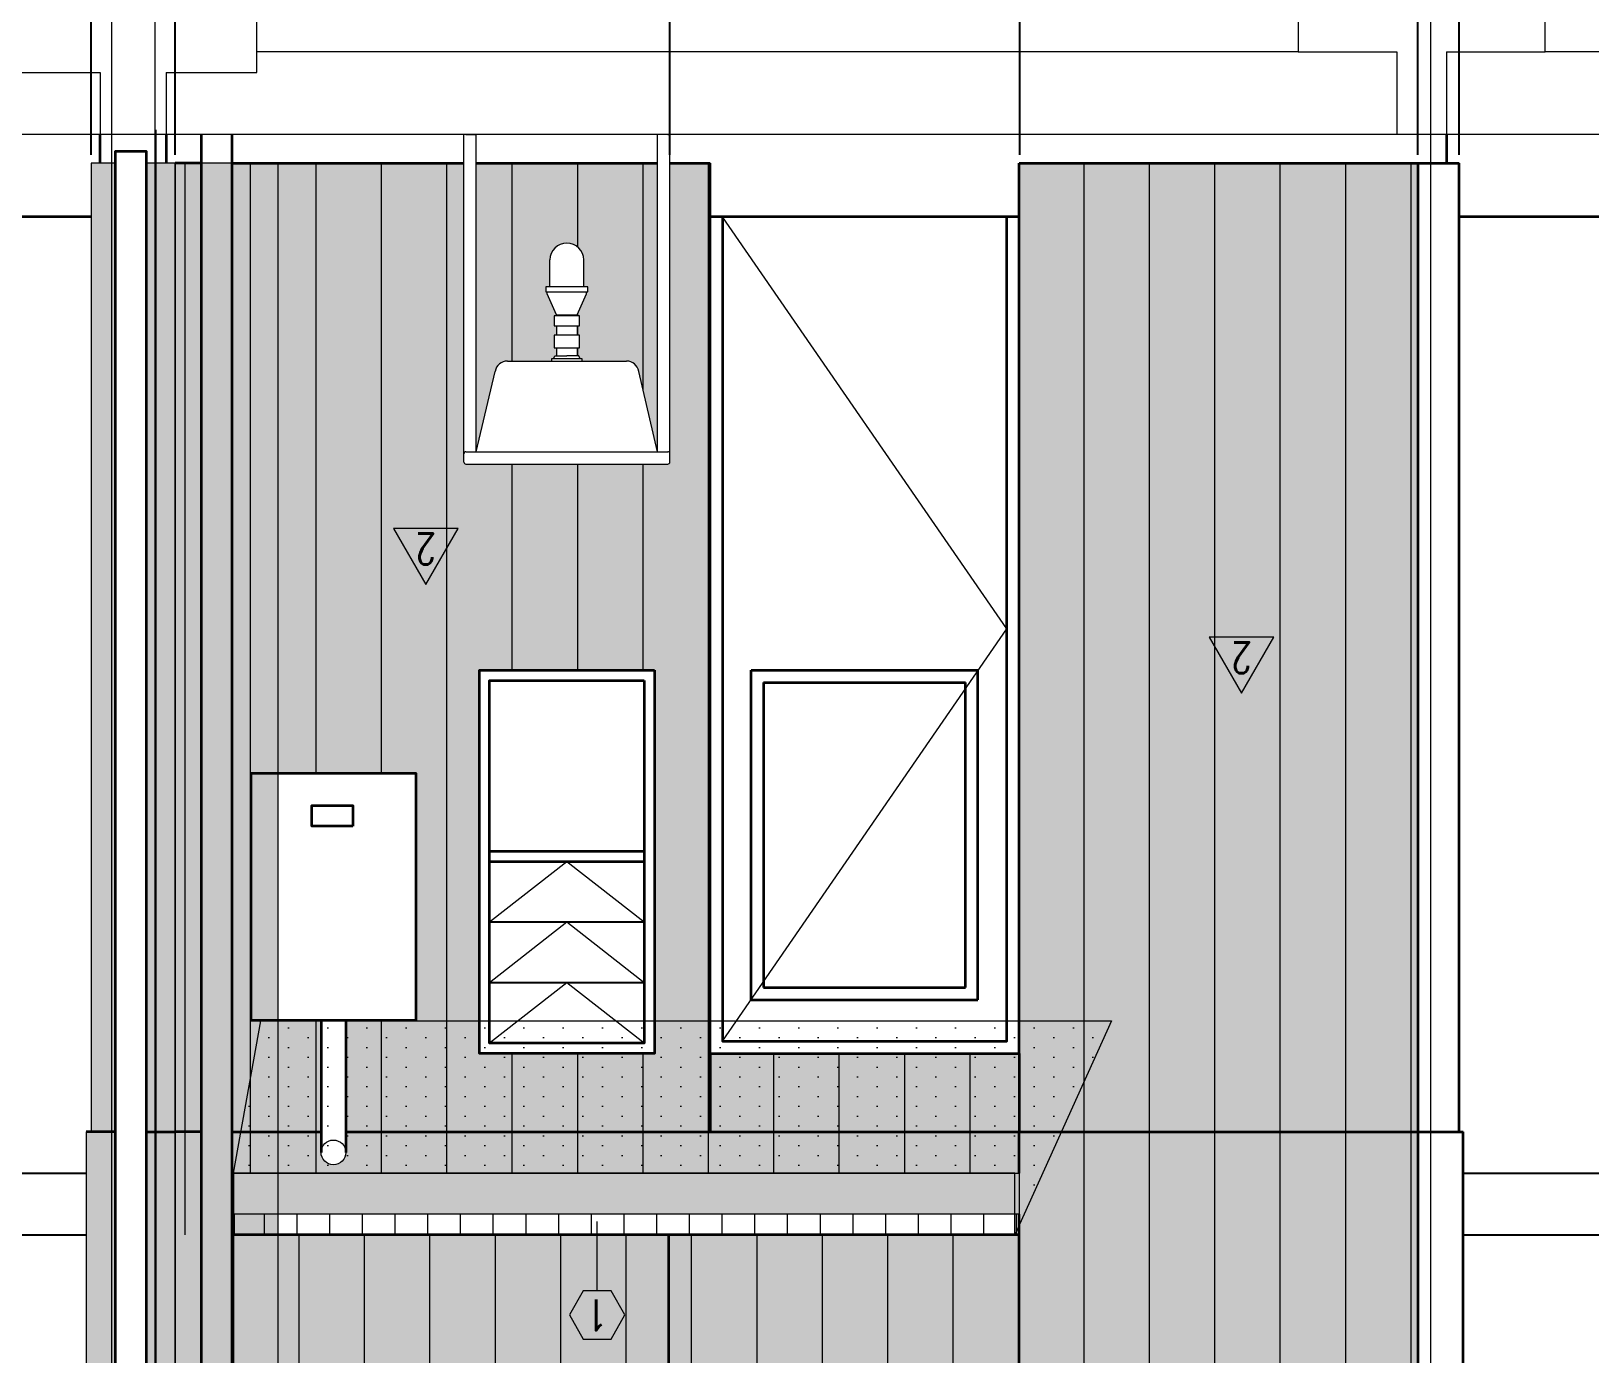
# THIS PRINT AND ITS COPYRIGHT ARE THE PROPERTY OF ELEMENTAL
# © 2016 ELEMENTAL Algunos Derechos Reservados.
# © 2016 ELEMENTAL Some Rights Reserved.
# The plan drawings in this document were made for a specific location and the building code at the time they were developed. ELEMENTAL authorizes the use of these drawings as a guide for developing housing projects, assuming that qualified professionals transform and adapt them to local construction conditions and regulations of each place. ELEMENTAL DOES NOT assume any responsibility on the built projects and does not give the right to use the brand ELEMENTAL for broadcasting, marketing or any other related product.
# Model space of a CAD drawing. Header units: metres. Extents: x -2 to 612, y -64 to 156.
# Drawn here: x 469.793 to 473.576, y -27.723 to -24.514 of the extents above; entities that cross this region are included whole.
import ezdxf

# ---------------------------------------------------------------- set-up
doc = ezdxf.new("R2010")
doc.units = ezdxf.units.M
doc.header["$LTSCALE"] = 5
doc.header["$MEASUREMENT"] = 0
doc.layers.get('0').update_dxf_attribs({"color": 30})
doc.layers.get('DEFPOINTS').update_dxf_attribs({"color": 210})
doc.layers.add('_AUX', color=210, linetype='Continuous', lineweight=18, plot=False)
for name, color, linetype, lineweight in [('A-ANNO-DIMS', 3, 'Continuous', 18), ('A-ANNO-SYMB', 3, 'Continuous', 18), ('A-ANNO-TEXT', 3, 'Continuous', 18), ('A-ELEV-IDEN', 3, 'Continuous', 18), ('A-ELEV-MBE1', 7, 'Continuous', 35), ('A-ELEV-MBE2', 4, 'Continuous', 25), ('A-ELEV-PATT', 8, 'Continuous', 18), ('A-FURN', 8, 'Continuous', 18)]:
    doc.layers.add(name, color=color, linetype=linetype, lineweight=lineweight)
doc.styles.add('E-ROMANS', font='romans.shx', dxfattribs={"width": 0.8})
doc.dimstyles.new('E-0050_ARW_12', dxfattribs={"dimscale": 0.001, "dimtxt": 60, "dimasz": 60, "dimexe": 30, "dimexo": 20, "dimgap": 30, "dimtad": 0, "dimzin": 0, "dimdsep": 46, "dimtxsty": 'E-ROMANS', "dimblk": 'OPEN90', "dimcen": 30, "dimclrd": 256, "dimclre": 256, "dimclrt": 256, "dimadec": 0, "dimazin": 0, "dimtfac": 1, "dimtmove": 1, "dimatfit": 3, "dimldrblk": 'OPEN90', "dimfxl": 1, "dimtfill": 1, "dimtolj": 1, "dimtzin": 0, "dimlwd": -1, "dimarcsym": 0})
pattern_1 = [(270, (12.59811157600757, -1.4210854715202e-14), (0.04762499999999999, -0.02381250000000001), [0, -0.04762499999999999])]

# ---------------------------------------------------------------- blocks, each defined once
blk = doc.blocks.new('_Open90')
at = {"color": 0, "linetype": 'ByBlock', "lineweight": -2}
for p, q in [((0, 0), (-1, 0)), ((-0.5, 0.5), (0, 0)), ((0, 0), (-0.5, -0.5))]:
    blk.add_line(p, q, dxfattribs=at)
blk = doc.blocks.new('*D1198')
at = {"layer": 'A-ANNO-DIMS', "lineweight": -2, "transparency": 16777216}
for p, q in [((466.9594521257861, -24.81431975406573), (466.9594521257861, -23.89462123762759)), ((469.9384345259564, -24.81431952013581), (469.9384345259564, -23.89462123762759))]:
    blk.add_line(p, q, dxfattribs=at)
at = {"layer": 'A-ANNO-DIMS', "transparency": 16777216}
for p, q in [((467.0194521257861, -23.92462123762759), (468.3458004687284, -23.92462123762759)), ((469.8784345259564, -23.92462123762759), (468.5520861830141, -23.92462123762759))]:
    blk.add_line(p, q, dxfattribs=at)
at = {"layer": 'DEFPOINTS', "color": 0, "transparency": 16777216}
for p in [(469.9384345259564, -23.92462123762759), (466.9594521257861, -24.83431975406573), (469.9384345259564, -24.83431952013581)]:
    blk.add_point(p, dxfattribs=at)
at = {"layer": 'A-ANNO-DIMS', "transparency": 16777216, "xscale": 0.06, "yscale": 0.06, "zscale": 0.06, "rotation": 180}
blk.add_blockref('_Open90', (466.9594521257861, -23.92462123762759), dxfattribs=at)
at = {"layer": 'A-ANNO-DIMS', "transparency": 16777216, "xscale": 0.06, "yscale": 0.06, "zscale": 0.06}
blk.add_blockref('_Open90', (469.9384345259564, -23.92462123762759), dxfattribs=at)
at = {"layer": 'A-ANNO-DIMS', "transparency": 16777216, "insert": (468.4489433258713, -23.92462123762759), "char_height": 0.06, "attachment_point": 5, "style": 'E-ROMANS', "bg_fill": 3, "box_fill_scale": 1.25, "bg_fill_color": 256, "bg_fill_true_color": 13158600, "bg_fill_transparency": 0}
blk.add_mtext('\\A1;2.98', dxfattribs=at)
blk = doc.blocks.new('*D1199')
at = {"layer": 'A-ANNO-DIMS', "transparency": 16777216}
for p, q in [((470.0404802173557, -23.92462123762759), (470.0719802173557, -23.81962123762759)), ((470.0719802173557, -23.81962123762759), (470.1319802173557, -23.81962123762759)), ((469.9984345259564, -23.92462123762759), (470.082525908755, -23.92462123762759))]:
    blk.add_line(p, q, dxfattribs=at)
at = {"layer": 'A-ANNO-DIMS', "lineweight": -2, "transparency": 16777216}
for p, q in [((469.9384345259564, -24.81431952013581), (469.9384345259564, -23.89462123762759)), ((470.142525908755, -24.81431952898566), (470.142525908755, -23.89462123762759))]:
    blk.add_line(p, q, dxfattribs=at)
at = {"layer": 'DEFPOINTS', "color": 0, "transparency": 16777216}
for p in [(470.142525908755, -23.92462123762759), (469.9384345259564, -24.83431952013581), (470.142525908755, -24.83431952898566)]:
    blk.add_point(p, dxfattribs=at)
at = {"layer": 'A-ANNO-DIMS', "transparency": 16777216, "xscale": 0.06, "yscale": 0.06, "zscale": 0.06, "rotation": 180}
blk.add_blockref('_Open90', (469.9384345259564, -23.92462123762759), dxfattribs=at)
at = {"layer": 'A-ANNO-DIMS', "transparency": 16777216, "xscale": 0.06, "yscale": 0.06, "zscale": 0.06}
blk.add_blockref('_Open90', (470.142525908755, -23.92462123762759), dxfattribs=at)
at = {"layer": 'A-ANNO-DIMS', "transparency": 16777216, "insert": (470.2351230744985, -23.81962123762759), "char_height": 0.06, "attachment_point": 5, "style": 'E-ROMANS', "bg_fill": 3, "box_fill_scale": 1.25, "bg_fill_color": 256, "bg_fill_true_color": 13158600, "bg_fill_transparency": 0}
blk.add_mtext('\\A1;0.20', dxfattribs=at)
blk = doc.blocks.new('*D668')
at = {"layer": 'A-ANNO-DIMS', "lineweight": -2, "transparency": 16777216}
for p, q in [((470.142525908755, -24.81431952898566), (470.142525908755, -23.89462123762759)), ((471.3425247921978, -24.81431952013581), (471.3425247921978, -23.89462123762759))]:
    blk.add_line(p, q, dxfattribs=at)
at = {"layer": 'A-ANNO-DIMS', "transparency": 16777216}
for p, q in [((470.202525908755, -23.92462123762759), (470.6428110647621, -23.92462123762759)), ((471.2825247921978, -23.92462123762759), (470.8422396361907, -23.92462123762759))]:
    blk.add_line(p, q, dxfattribs=at)
at = {"layer": 'DEFPOINTS', "color": 0, "transparency": 16777216}
for p in [(471.3425247921978, -23.92462123762759), (470.142525908755, -24.83431952898566), (471.3425247921978, -24.83431952013581)]:
    blk.add_point(p, dxfattribs=at)
at = {"layer": 'A-ANNO-DIMS', "transparency": 16777216, "xscale": 0.06, "yscale": 0.06, "zscale": 0.06, "rotation": 180}
blk.add_blockref('_Open90', (470.142525908755, -23.92462123762759), dxfattribs=at)
at = {"layer": 'A-ANNO-DIMS', "transparency": 16777216, "xscale": 0.06, "yscale": 0.06, "zscale": 0.06}
blk.add_blockref('_Open90', (471.3425247921978, -23.92462123762759), dxfattribs=at)
at = {"layer": 'A-ANNO-DIMS', "transparency": 16777216, "insert": (470.7425253504764, -23.92462123762759), "char_height": 0.06, "attachment_point": 5, "style": 'E-ROMANS', "bg_fill": 3, "box_fill_scale": 1.25, "bg_fill_color": 256, "bg_fill_true_color": 13158600, "bg_fill_transparency": 0}
blk.add_mtext('\\A1;1.20', dxfattribs=at)
blk = doc.blocks.new('*D669')
at = {"layer": 'A-ANNO-DIMS', "lineweight": -2, "transparency": 16777216}
for p, q in [((471.3425247921978, -24.81431952013581), (471.3425247921978, -23.89462123762759)), ((472.1925213691707, -24.81431952013578), (472.1925213691707, -23.89462123762759))]:
    blk.add_line(p, q, dxfattribs=at)
at = {"layer": 'A-ANNO-DIMS', "transparency": 16777216}
for p, q in [((471.4025247921978, -23.92462123762759), (471.6643802235413, -23.92462123762759)), ((472.1325213691707, -23.92462123762759), (471.8706659378271, -23.92462123762759))]:
    blk.add_line(p, q, dxfattribs=at)
at = {"layer": 'DEFPOINTS', "color": 0, "transparency": 16777216}
for p in [(472.1925213691707, -23.92462123762759), (471.3425247921978, -24.83431952013581), (472.1925213691707, -24.83431952013578)]:
    blk.add_point(p, dxfattribs=at)
at = {"layer": 'A-ANNO-DIMS', "transparency": 16777216, "xscale": 0.06, "yscale": 0.06, "zscale": 0.06, "rotation": 180}
blk.add_blockref('_Open90', (471.3425247921978, -23.92462123762759), dxfattribs=at)
at = {"layer": 'A-ANNO-DIMS', "transparency": 16777216, "xscale": 0.06, "yscale": 0.06, "zscale": 0.06}
blk.add_blockref('_Open90', (472.1925213691707, -23.92462123762759), dxfattribs=at)
at = {"layer": 'A-ANNO-DIMS', "transparency": 16777216, "insert": (471.7675230806842, -23.92462123762759), "char_height": 0.06, "attachment_point": 5, "style": 'E-ROMANS', "bg_fill": 3, "box_fill_scale": 1.25, "bg_fill_color": 256, "bg_fill_true_color": 13158600, "bg_fill_transparency": 0}
blk.add_mtext('\\A1;0.85', dxfattribs=at)
blk = doc.blocks.new('*D670')
at = {"layer": 'A-ANNO-DIMS', "lineweight": -2, "transparency": 16777216}
for p, q in [((472.1925213691707, -24.81431952013578), (472.1925213691707, -23.89462123762759)), ((473.1585213691706, -24.81431974684235), (473.1585213691706, -23.89462123762759))]:
    blk.add_line(p, q, dxfattribs=at)
at = {"layer": 'A-ANNO-DIMS', "transparency": 16777216}
for p, q in [((472.2525213691707, -23.92462123762759), (472.5723785120277, -23.92462123762759)), ((473.0985213691706, -23.92462123762759), (472.7786642263135, -23.92462123762759))]:
    blk.add_line(p, q, dxfattribs=at)
at = {"layer": 'DEFPOINTS', "color": 0, "transparency": 16777216}
for p in [(473.1585213691706, -23.92462123762759), (472.1925213691707, -24.83431952013578), (473.1585213691706, -24.83431974684235)]:
    blk.add_point(p, dxfattribs=at)
at = {"layer": 'A-ANNO-DIMS', "transparency": 16777216, "xscale": 0.06, "yscale": 0.06, "zscale": 0.06, "rotation": 180}
blk.add_blockref('_Open90', (472.1925213691707, -23.92462123762759), dxfattribs=at)
at = {"layer": 'A-ANNO-DIMS', "transparency": 16777216, "xscale": 0.06, "yscale": 0.06, "zscale": 0.06}
blk.add_blockref('_Open90', (473.1585213691706, -23.92462123762759), dxfattribs=at)
at = {"layer": 'A-ANNO-DIMS', "transparency": 16777216, "insert": (472.6755213691706, -23.92462123762759), "char_height": 0.06, "attachment_point": 5, "style": 'E-ROMANS', "bg_fill": 3, "box_fill_scale": 1.25, "bg_fill_color": 256, "bg_fill_true_color": 13158600, "bg_fill_transparency": 0}
blk.add_mtext('\\A1;0.97', dxfattribs=at)
blk = doc.blocks.new('*D671')
at = {"layer": 'A-ANNO-DIMS', "transparency": 16777216}
for p, q in [((473.2085213691705, -23.92462123762759), (473.2400213691705, -23.81962123762759)), ((473.2400213691705, -23.81962123762759), (473.3000213691705, -23.81962123762759)), ((473.0985213691706, -23.92462123762759), (473.0385213691706, -23.92462123762759)), ((473.1585213691706, -23.92462123762759), (473.2585213691705, -23.92462123762759)), ((473.1585213691706, -23.92462123762759), (473.2585213691705, -23.92462123762759)), ((473.3185213691705, -23.92462123762759), (473.3785213691705, -23.92462123762759))]:
    blk.add_line(p, q, dxfattribs=at)
at = {"layer": 'A-ANNO-DIMS', "lineweight": -2, "transparency": 16777216}
for p, q in [((473.1585213691706, -24.81431974684235), (473.1585213691706, -23.89462123762759)), ((473.2585213691705, -24.81431975406573), (473.2585213691705, -23.89462123762759))]:
    blk.add_line(p, q, dxfattribs=at)
at = {"layer": 'DEFPOINTS', "color": 0, "transparency": 16777216}
for p in [(473.2585213691705, -23.92462123762759), (473.1585213691706, -24.83431974684235), (473.2585213691705, -24.83431975406573)]:
    blk.add_point(p, dxfattribs=at)
at = {"layer": 'A-ANNO-DIMS', "transparency": 16777216, "xscale": 0.06, "yscale": 0.06, "zscale": 0.06}
blk.add_blockref('_Open90', (473.1585213691706, -23.92462123762759), dxfattribs=at)
at = {"layer": 'A-ANNO-DIMS', "transparency": 16777216, "xscale": 0.06, "yscale": 0.06, "zscale": 0.06, "rotation": 180}
blk.add_blockref('_Open90', (473.2585213691705, -23.92462123762759), dxfattribs=at)
at = {"layer": 'A-ANNO-DIMS', "transparency": 16777216, "insert": (473.4031642263133, -23.81962123762759), "char_height": 0.06, "attachment_point": 5, "style": 'E-ROMANS', "bg_fill": 3, "box_fill_scale": 1.25, "bg_fill_color": 256, "bg_fill_true_color": 13158600, "bg_fill_transparency": 0}
blk.add_mtext('\\A1;0.10', dxfattribs=at)
blk = doc.blocks.new('*D1200')
at = {"layer": 'A-ANNO-DIMS', "lineweight": -2, "transparency": 16777216}
for p, q in [((473.2585213691705, -24.81431975406573), (473.2585213691705, -23.89462123762759)), ((476.2264966366122, -24.81431952013579), (476.2264966366122, -23.89462123762759))]:
    blk.add_line(p, q, dxfattribs=at)
at = {"layer": 'A-ANNO-DIMS', "transparency": 16777216}
for p, q in [((473.3185213691705, -23.92462123762759), (474.6393661457485, -23.92462123762759)), ((476.1664966366122, -23.92462123762759), (474.8456518600342, -23.92462123762759))]:
    blk.add_line(p, q, dxfattribs=at)
at = {"layer": 'DEFPOINTS', "color": 0, "transparency": 16777216}
for p in [(476.2264966366122, -23.92462123762759), (473.2585213691705, -24.83431975406573), (476.2264966366122, -24.83431952013579)]:
    blk.add_point(p, dxfattribs=at)
at = {"layer": 'A-ANNO-DIMS', "transparency": 16777216, "xscale": 0.06, "yscale": 0.06, "zscale": 0.06, "rotation": 180}
blk.add_blockref('_Open90', (473.2585213691705, -23.92462123762759), dxfattribs=at)
at = {"layer": 'A-ANNO-DIMS', "transparency": 16777216, "xscale": 0.06, "yscale": 0.06, "zscale": 0.06}
blk.add_blockref('_Open90', (476.2264966366122, -23.92462123762759), dxfattribs=at)
at = {"layer": 'A-ANNO-DIMS', "transparency": 16777216, "insert": (474.7425090028913, -23.92462123762759), "char_height": 0.06, "attachment_point": 5, "style": 'E-ROMANS', "bg_fill": 3, "box_fill_scale": 1.25, "bg_fill_color": 256, "bg_fill_true_color": 13158600, "bg_fill_transparency": 0}
blk.add_mtext('\\A1;2.97', dxfattribs=at)

msp = doc.modelspace()

# ---------------------------------------------------------------- hatches: boundary and pattern name
at = {"layer": 'A-ELEV-PATT'}
h = msp.add_hatch(color=252, dxfattribs=at)
h.paths.add_polyline_path([(469.9384345259564, -27.18431952013633), (469.9970258751036, -27.18431952013633), (469.9970258751034, -24.83431952013581), (469.9384345259564, -24.83431952013581)])
h.paths.add_polyline_path([(470.0720258751028, -29.60439387021283), (470.1425259087548, -29.60439387021283), (470.1425259087548, -27.18431952013633), (470.142525908755, -24.83431952013581), (470.0720258751035, -24.83431952013581)])
h.paths.add_polyline_path([(469.9264420849852, -29.6043938702128), (469.9970258751036, -29.60439387021282), (469.9970258751034, -27.18431952013633), (469.9264420849852, -27.18431952013633)])
h.paths.add_polyline_path([(470.2800024075909, -29.87188748826584), (473.2105526382079, -31.18340740324867), (476.3485114282912, -29.75472467912623), (476.3484981445513, -29.61472467912625), (476.3585068027219, -29.61472467912625), (476.3585068027219, -29.6043938702128), (476.2249915371788, -29.6043938702128), (473.2098880762405, -30.97714173410992), (470.2800024075909, -29.6659192329867)])
h.paths.add_polyline_path([(470.100548242498, -29.76610595560891), (470.120548242498, -29.76610595560891), (470.120548242498, -29.78610595560892), (470.0883262557927, -29.7861059556089), (470.2050024075907, -29.83832246262793), (470.2050024075907, -29.63235420734877), (470.1425259087548, -29.60439387021283), (470.0720258751028, -29.60439387021283), (470.072025875103, -29.66231952013636), (470.100548242498, -29.66231952013636)])
h = msp.add_hatch(color=256, dxfattribs=at)
h.paths.add_polyline_path([(470.142525908755, -27.43431959137054), (470.2050024075907, -27.43431959137054), (470.2050024075907, -27.18431952013634), (470.1425259087548, -27.18431952013634)])
edge = h.paths.add_edge_path()
edge.add_line((470.2800024075909, -27.43431959137054), (470.2841406467758, -27.43431959137054))
edge.add_line((470.2841406467758, -27.43431959137054), (470.2841406467758, -27.38431957195107))
edge.add_line((470.2841406467758, -27.38431957195107), (470.2841406467757, -27.28431957195055))
edge.add_line((470.2841406467755, -27.28431957195055), (472.1905220561715, -27.28431957195045))
edge.add_line((472.1905220561716, -27.28431957195046), (472.1905220561717, -27.18431952013636))
edge.add_line((472.1905220561716, -27.18431952013636), (470.5563361791967, -27.18431952013636))
edge.add_line((470.5563361791967, -27.18431952013634), (470.5563361791968, -27.23431957195046))
edge.add_arc((470.5263361791967, -27.23431957195049), 0.02999999999997272, -179.99999999992542, 5.4285465012071654e-11, ccw=False)
edge.add_line((470.4963361791968, -27.23431957195054), (470.4963361791968, -27.18431952013634))
edge.add_line((470.4963361791968, -27.18431952013634), (470.2800024075908, -27.18431952013634))
edge.add_line((470.2800024075909, -27.18431952013634), (470.280002407591, -27.43431959137054))
edge = h.paths.add_edge_path()
edge.add_line((470.5563361791967, -27.18431952013634), (471.4405113220641, -27.18431952013636))
edge.add_line((471.4405113220641, -27.18431952013636), (471.4405113220641, -26.99431957195058))
edge.add_line((471.4405113220641, -26.99431957195058), (471.4405114802721, -24.83431962090667))
edge.add_line((471.4405114802721, -24.83431962090668), (471.3430218657692, -24.83431961376611))
edge.add_line((471.3430218657691, -24.83431961376611), (471.3430218657691, -25.55931957195087))
edge.add_arc((471.3380218657692, -25.55931957195052), 0.004999999999995453, 270, 359.99999999609173, ccw=False)
edge.add_line((471.3380218657692, -25.56431957195052), (470.8480218657692, -25.56431957195055))
edge.add_arc((470.8480218657692, -25.55931957195055), 0.004999999999999005, 180.0000000000407, 270, ccw=False)
edge.add_line((470.8430218657691, -25.55931957195055), (470.8430218657691, -24.83431957714392))
edge.add_line((470.8430218657691, -24.83431957714392), (470.2800024075907, -24.83431953590589))
edge.add_line((470.2800024075909, -24.83431953590588), (470.280002407591, -27.18431952013634))
edge.add_line((470.2800024075909, -27.18431952013636), (470.4963361791968, -27.18431952013636))
edge.add_line((470.4963361791968, -27.18431952013634), (470.4963361791968, -26.91431957195057))
edge.add_line((470.4963361791968, -26.91431957195057), (470.3263361791967, -26.91431957195057))
edge.add_line((470.3263361791967, -26.91431957195057), (470.3263361791967, -26.31431957195055))
edge.add_line((470.3263361791969, -26.31431957195055), (470.7263361791969, -26.31431957195055))
edge.add_line((470.7263361791968, -26.31431957195055), (470.7263361791968, -26.91431957195056))
edge.add_line((470.7263361791968, -26.91431957195056), (470.5563361791967, -26.91431957195056))
edge.add_line((470.5563361791967, -26.91431957195056), (470.5563361791967, -27.18431952013634))
h.paths.add_polyline_path([(470.8805218661223, -26.99431957195057), (470.8805218661225, -26.06431957195058), (471.3055218654158, -26.06431957195056), (471.3055218654158, -26.99431957195058)], flags=16)
h.paths.add_polyline_path([(471.4405113220641, -27.18431952013636), (472.1905220561716, -27.18431952013636), (472.1905220561716, -26.9943195719506), (471.4405113220641, -26.99431957195058)])
edge = h.paths.add_edge_path(flags=17)
edge.add_line((470.873021865769, -25.53431957195046), (470.9188438607057, -25.3393876023314))
edge.add_arc((470.9484356784208, -25.34431957195055), 0.02999999999999167, 90, 170.5376777920056, ccw=False)
edge.add_line((470.9484356784208, -25.31431957195055), (471.0554181944429, -25.31431957195055))
edge.add_line((471.0554181944428, -25.31431957195055), (471.0554181944427, -25.30861963006539))
edge.add_line((471.0554181944426, -25.30861963006539), (471.0608252365781, -25.30861963006539))
edge.add_line((471.0608252365782, -25.30861963006539), (471.0637850566848, -25.30171848980514))
edge.add_line((471.0637850566848, -25.30171848980514), (471.067820474632, -25.30171848980514))
edge.add_line((471.0678204746318, -25.30171848980514), (471.0678204746318, -25.28206296686831))
edge.add_line((471.0678204746318, -25.28206296686831), (471.0622655891635, -25.28206296686831))
edge.add_line((471.0622655891636, -25.28206296686831), (471.0622655891637, -25.25165706729281))
edge.add_line((471.0622655891636, -25.25165706729281), (471.067820474632, -25.25165706729281))
edge.add_line((471.0678204746318, -25.25165706729281), (471.067820474632, -25.22857595460918))
edge.add_line((471.0678204746321, -25.22857595460918), (471.0622655891636, -25.22857595460918))
edge.add_line((471.0622655891636, -25.22857595460918), (471.0622655891636, -25.20433524627605))
edge.add_line((471.0622655891636, -25.20433524627605), (471.0678204746321, -25.20433524627605))
edge.add_line((471.0678204746321, -25.20433524627605), (471.067820474632, -25.20245294651509))
edge.add_line((471.0678204746321, -25.20245294651511), (471.0454194896616, -25.15099466230649))
edge.add_line((471.0454194896615, -25.15099466230649), (471.0454194896614, -25.14622018625354))
edge.add_line((471.0454194896615, -25.14622018625353), (471.0418642741989, -25.14622018625353))
edge.add_line((471.0418642741988, -25.14622018625353), (471.0418642741988, -25.13429297110953))
edge.add_line((471.0418642741988, -25.13429297110953), (471.0518747148778, -25.13429297110953))
edge.add_line((471.0518747148778, -25.13429297110955), (471.0518747148778, -25.06908454290148))
edge.add_arc((471.0928204746319, -25.06908454290148), 0.04094575975420867, 0, 180, ccw=False)
edge.add_line((471.1337662343863, -25.06908454290148), (471.1337662343863, -25.13429297110953))
edge.add_line((471.1337662343863, -25.13429297110953), (471.1437766750653, -25.13429297110953))
edge.add_line((471.1437766750653, -25.13429297110953), (471.1437766750652, -25.14622018625353))
edge.add_line((471.1437766750653, -25.14622018625353), (471.1402214596026, -25.14622018625353))
edge.add_line((471.1402214596026, -25.14622018625353), (471.1402214596025, -25.15099466230636))
edge.add_line((471.1402214596023, -25.15099466230636), (471.1178204746319, -25.20245294651521))
edge.add_line((471.117820474632, -25.20245294651521), (471.117820474632, -25.20433524627605))
edge.add_line((471.117820474632, -25.20433524627605), (471.1233753601006, -25.20433524627605))
edge.add_line((471.1233753601005, -25.20433524627605), (471.1233753601005, -25.22857595460918))
edge.add_line((471.1233753601005, -25.22857595460918), (471.1178204746319, -25.22857595460918))
edge.add_line((471.117820474632, -25.22857595460918), (471.117820474632, -25.25165706729281))
edge.add_line((471.117820474632, -25.25165706729281), (471.1233753601005, -25.25165706729281))
edge.add_line((471.1233753601005, -25.25165706729281), (471.1233753601005, -25.28206296686831))
edge.add_line((471.1233753601005, -25.28206296686831), (471.1178204746319, -25.28206296686831))
edge.add_line((471.117820474632, -25.28206296686831), (471.117820474632, -25.30171848980514))
edge.add_line((471.117820474632, -25.30171848980514), (471.1218558925794, -25.30171848980514))
edge.add_line((471.1218558925793, -25.30171848980514), (471.124815712686, -25.30861963006539))
edge.add_line((471.1248157126861, -25.30861963006539), (471.1302227548214, -25.30861963006539))
edge.add_line((471.1302227548213, -25.30861963006539), (471.1302227548213, -25.31431957195055))
edge.add_line((471.1302227548213, -25.31431957195055), (471.2376080531175, -25.31431957195055))
edge.add_arc((471.2376080531176, -25.34431957195055), 0.02999999999999403, 9.462322207994418, 90, ccw=False)
edge.add_line((471.2671998708327, -25.3393876023314), (471.3130218657691, -25.53431957195056))
edge.add_line((471.3130218657691, -25.53431957195056), (471.3130218657691, -24.83431961156879))
edge.add_line((471.3130218657691, -24.83431961156879), (470.8730218657691, -24.83431957934124))
edge.add_line((470.8730218657693, -24.83431957934125), (470.8730218657692, -25.53431957195046))
h.paths.add_polyline_path([(470.142525908755, -27.18431952013636), (470.2050024075907, -27.18431952013634), (470.2050024075909, -24.83431953041256), (470.142525908755, -24.83431952013582)])
h = msp.add_hatch(color=256, dxfattribs=at)
h.paths.add_polyline_path([(472.1905220561716, -26.99431957195058), (472.1905220561716, -27.18431952013634), (473.1585213691706, -27.18431952013634), (473.1585213691706, -24.8343197467413), (472.1905220561716, -24.83431967584076), (472.1905220561716, -25.98431952013634)])
h.paths.add_polyline_path([(472.1905220561716, -29.5743195201362), (473.1585213691706, -29.57431952013631), (473.1585213691706, -27.18431952013634), (472.1905220561716, -27.18431952013634)])
h.paths.add_polyline_path([(472.1905220561716, -30.51646577605167), (473.1585213691706, -30.94967806616161), (473.1585213691706, -29.57431952013633), (472.1905220561716, -29.57431952013621)])
h.paths.add_polyline_path([(471.3405254791987, -30.13606368407581), (472.1905220561716, -30.51646577605167), (472.1905220561716, -29.5743195201362), (471.3405254791987, -29.57431952013609)])
h.paths.add_polyline_path([(471.3405254791987, -30.13606368407581), (471.3405254791987, -29.5743195201361), (470.2800024075909, -29.57431952013596), (470.2800024075909, -29.66144389623491)])
h.paths.add_polyline_path([(470.2800024075909, -29.57431952013596), (471.3405254791987, -29.57431952013609), (471.3405254791987, -27.43431959137052), (470.2800024075909, -27.43431959137052)])
h.paths.add_polyline_path([(471.3405254791987, -28.37431952013634), (472.1905220561716, -28.37431952013632), (472.1905220561716, -27.43431959137052), (471.3405254791987, -27.43431959137052)])
h.paths.add_polyline_path([(470.1525259087548, -29.57431952013594), (470.2050024075907, -29.57431952013594), (470.2050024075909, -27.43431959137052), (470.1525259087548, -27.43431959137052)])
h = msp.add_hatch(dxfattribs=at)
h.set_pattern_fill('DOTS', color=256, scale=0.03, angle=90, style=0)
h.set_pattern_definition(pattern_1)
h.paths.add_polyline_path([(470.2841406467758, -27.28431957195055), (470.3502927591758, -26.91518549691901), (472.4148122805823, -26.91518549691901), (472.1805220561714, -27.43431959137054), (472.1805220561714, -27.28431957195046)])
h = msp.add_hatch(color=252, dxfattribs=at)
h.paths.add_polyline_path([(470.4025259087548, -27.38431957195105), (472.1905220561712, -27.38431957195105), (472.1905220561712, -27.28431957195046), (470.4025259087548, -27.28431957195055)])
h.paths.add_polyline_path([(470.2941406467758, -27.38431957195107), (470.4025259087548, -27.38431957195107), (470.4025259087548, -27.28431957195055), (470.2941406467758, -27.28431957195055)])
h = msp.add_hatch(dxfattribs=at)
h.set_pattern_fill('LINE', color=256, scale=0.025, angle=90, style=0)
h.set_pattern_definition([(270, (12.60309812062678, 0), (0.079375, -1.458095095234817e-17), [])])
h.paths.add_polyline_path([(470.289127191395, -27.43431959137052), (472.1855086007909, -27.43431959137052), (472.1855086007909, -27.38431957195105), (470.289127191395, -27.38431957195105)])

# ---------------------------------------------------------------- linework, layer by layer
at = {"layer": '_AUX'}
msp.add_lwpolyline([(470.0961051589929, -29.71068754103807), (470.0961051589929, -24.75325594543393)], dxfattribs=at)
msp.add_lwpolyline([(470.2841406467758, -27.28431957195055), (470.3502927591758, -26.91518549691901), (472.4148122805823, -26.91518549691901), (472.1805220561714, -27.43431959137054), (472.1805220561714, -27.28431957195046)], close=True, dxfattribs=at)
at = {"layer": 'A-ANNO-SYMB'}
for p, q in [((470.0932452428647, -23.29345090667267), (470.0929990481127, -32.24485322819291)), ((469.987955388234, -23.64504171948461), (469.9879553882338, -31.84625039935533)), ((473.1899944584088, -31.84623659466304), (473.1899944584093, -23.64501208831143)), ((477.8751348362712, -24.76431957195051), (455.54141832712, -24.76431957195054)), ((469.9970258751036, -24.83431952013581), (469.9384345259564, -24.83431952013581)), ((470.142525908755, -24.83431952013581), (470.0720258751035, -24.83431952013581)), ((470.142525908755, -27.18431952013633), (470.142525908755, -24.83431952013581)), ((469.9264420849852, -27.18431952013633), (469.9264420849852, -29.6043938702128)), ((470.1425259087548, -29.6043938702128), (470.1425259087548, -27.18431952013633)), ((470.2841137360142, -27.28431957195053), (472.1905220561716, -27.28431957195043)), ((470.2841137360142, -27.28431957195053), (470.2841137360142, -27.38431957195105)), ((472.1905220561716, -27.28431957195043), (472.1905220561716, -27.38431957195105)), ((472.1905220561716, -27.38431957195105), (470.2841137360142, -27.38431957195105))]:
    msp.add_line(p, q, dxfattribs=at)
msp.add_lwpolyline([(469.9384345259564, -24.83431952013581), (469.9384345259564, -27.18431952013633)], dxfattribs=at)
msp.add_circle((470.5263361791967, -27.23431957195052), 0.03, dxfattribs=at)
at = {"layer": 'A-ANNO-TEXT'}
msp.add_line((471.1665239824629, -27.57042746444966), (471.1665239824629, -27.40189026586587), dxfattribs=at)
for points in [[(470.7503291885876, -25.85620836946477), (470.8287672123854, -25.72034712492685), (470.6718889113267, -25.72034842596436)], [(472.7302049732186, -26.1201801141555), (472.8086429970162, -25.98431886961758), (472.6517646959578, -25.9843201706551)], [(471.1328595629093, -27.57042746444966), (471.0991951433552, -27.6287359495243), (471.1328595629091, -27.68704443459893), (471.2001884020169, -27.68704443459893), (471.2338528215705, -27.6287359495243), (471.2001884020169, -27.57042746444966)]]:
    msp.add_lwpolyline(points, close=True, dxfattribs=at)
at = {"layer": 'A-ELEV-IDEN'}
for p, q in [((473.1075066752728, -24.5643193393945), (473.1075066752728, -24.76431933939416)), ((473.2275066752727, -24.5643193393945), (473.2275066752727, -24.76431933939416)), ((469.9604989643419, -24.61431957195053), (469.9604989643419, -24.76431957195054)), ((470.120498964342, -24.61431957195053), (470.120498964342, -24.76431957195054))]:
    msp.add_line(p, q, dxfattribs=at)
for points in [[(470.120498964342, -24.61431957195053), (470.3404989643418, -24.61431957195053), (470.3404989643418, -24.01431957195054), (469.7404989643419, -24.01431957195054), (469.7404989643419, -24.61431957195053), (469.9604989643419, -24.61431957195053)], [(473.2275066752727, -24.56431957195089), (473.4675066752727, -24.56431933939452), (473.4675066752727, -24.0143193393945), (472.8675066752728, -24.0143193393945), (472.8675066752728, -24.56431933939452), (473.1075066752728, -24.56431933939452)], [(471.4705113220641, -26.96431957195055), (472.1605220561717, -25.96431957195055), (471.4705113220641, -24.96431957195054)], [(471.2805218654159, -26.67598623861724), (471.0930218657691, -26.52931957195057), (470.9055218661224, -26.67598623861724)], [(471.2805218654157, -26.8226529052839), (471.0930218657691, -26.67598623861724), (470.9055218661224, -26.8226529052839)], [(471.2805218654157, -26.96931957195058), (471.0930218657691, -26.8226529052839), (470.9055218661224, -26.96931957195058)]]:
    msp.add_lwpolyline(points, dxfattribs=at)
at = {"layer": 'A-ELEV-MBE1'}
for p, q in [((469.9604989643419, -24.83431952013581), (469.9604989643419, -24.76431957195054)), ((470.120498964342, -24.76431957195054), (470.120498964342, -24.83431952013581)), ((473.1585213691706, -24.83431997320035), (473.1585213691706, -27.18431974659538)), ((473.2585213691705, -27.18431974659539), (473.2585213691705, -24.83431974659486)), ((469.9384345259564, -24.96431957195153), (466.9594521257859, -24.96431957195153)), ((472.1905220561716, -24.96431957195054), (471.4405114707502, -24.96431951921379)), ((476.204497720857, -24.96431957195155), (473.2585213691705, -24.96431957195155)), ((471.540511322064, -26.06431957195055), (472.0905220561717, -26.06431957195055)), ((471.540511322064, -26.86431957195055), (471.540511322064, -26.06431957195055)), ((472.0905220561717, -26.86431957195055), (472.0905220561717, -26.06431957195055)), ((471.570511322064, -26.09431957195055), (471.570511322064, -26.83431957195054)), ((471.570511322064, -26.09431957195055), (472.0605220561715, -26.09431957195055)), ((472.0605220561715, -26.83431957195054), (472.0605220561715, -26.09431957195055)), ((471.570511322064, -26.83431957195054), (472.0605220561715, -26.83431957195054)), ((471.540511322064, -26.86431957195055), (472.0905220561717, -26.86431957195055)), ((471.4405113220641, -26.99431957195058), (471.4405113220641, -27.18431952013633)), ((472.1905220561716, -26.99431957195058), (472.1905220561716, -27.18431952013634)), ((469.9970258751036, -27.18431952013633), (469.9264420849852, -27.18431952013633)), ((470.0720258751032, -27.18431952013633), (470.142525908755, -27.18431952013633)), ((470.2050024075907, -27.18431952013633), (470.142525908755, -27.18431952013633)), ((470.2800024075909, -27.18431952013633), (470.4963361791968, -27.18431952013633)), ((470.5563361791969, -27.18431952013633), (472.1905220561716, -27.18431952013634)), ((472.1905220561716, -27.18431952013634), (473.2685213691705, -27.18431952013634)), ((472.1905220561716, -27.28431957195043), (472.1905220561716, -27.18431952013634)), ((473.1585213691706, -27.18431974659538), (473.1585213691706, -30.95415340291335)), ((473.2685213691705, -29.57431974659538), (473.2685213691705, -27.18431951998988)), ((470.2841137360142, -27.38431957195105), (470.2841137360142, -27.43431959137052)), ((472.1905220561716, -29.57431952013634), (472.1905220561716, -27.38431957195105)), ((472.1905220561712, -27.43431959137052), (470.2841137360142, -27.43431959137052)), ((471.3405254791987, -29.57431952013634), (471.3405254791987, -27.43431959137052))]:
    msp.add_line(p, q, dxfattribs=at)
for points in [[(473.2275066752727, -24.7643193393945), (473.2275066752723, -24.83431928757945)], [(469.9970258751036, -29.66231952013636), (469.9970258751036, -24.8054897643256), (470.0720258751035, -24.8054897643256), (470.0720258751028, -29.66231952013636)], [(471.4405113220641, -26.99431957195058), (471.4405113220641, -26.99431957195058), (472.1905220561716, -26.99431957195058), (472.1905220561716, -24.96431957195054)], [(471.4705113220641, -24.96431957195054), (471.4705113220641, -26.96431957195055), (472.1605220561717, -26.96431957195055), (472.1605220561717, -24.96431957195054)], [(470.7263361791968, -26.91431957195056), (470.3263361791967, -26.91431957195056), (470.3263361791967, -26.31431957195053), (470.7263361791968, -26.31431957195053), (470.7263361791968, -26.91431957195056)], [(470.5736870989199, -26.44282802089975), (470.47368709892, -26.44282802089975), (470.47368709892, -26.39282802089974), (470.5736870989199, -26.39282802089974), (470.5736870989199, -26.44282802089975)], [(471.2805218654157, -26.50431957195059), (470.9055218661224, -26.50431957195059)], [(471.2805218654157, -26.52931957195057), (470.9055218661224, -26.52931957195057)], [(470.4963361791968, -26.91431957195056), (470.4963361791968, -27.23431957195052)], [(470.5563361791967, -26.91431957195056), (470.5563361791969, -27.23431957195052)]]:
    msp.add_lwpolyline(points, dxfattribs=at)
for points in [[(471.3055218654158, -26.06431957195055), (471.3055218654158, -26.99431957195058), (470.8805218661223, -26.99431957195058), (470.8805218661223, -26.06431957195055)], [(471.2805218654157, -26.08931957195055), (471.2805218654157, -26.96931957195058), (470.9055218661224, -26.96931957195058), (470.9055218661224, -26.08931957195055)]]:
    msp.add_lwpolyline(points, close=True, dxfattribs=at)
at = {"layer": 'A-ELEV-MBE2'}
for p, q in [((466.9694521257861, -27.28431957195153), (469.9264420849852, -27.28431957195153)), ((473.2685213691705, -27.28431957195153), (476.2385228905094, -27.28431957195153)), ((466.9694521257861, -27.43431957195153), (469.9264420849852, -27.43431957195153)), ((473.2685213691705, -27.43431957195153), (476.2385228905094, -27.43431957195152))]:
    msp.add_line(p, q, dxfattribs=at)
for points in [[(471.2805218654159, -26.67598623861724), (470.9055218661224, -26.67598623861724)], [(471.2805218654157, -26.8226529052839), (470.9055218661224, -26.8226529052839)]]:
    msp.add_lwpolyline(points, dxfattribs=at)
at = {"layer": 'A-FURN'}
for p, q in [((471.0518747148778, -25.13429297110952), (471.0518747148778, -25.06908454290146)), ((471.1337662343862, -25.13429297110952), (471.1337662343862, -25.06908454290146)), ((471.067820474632, -25.20245294651519), (471.067820474632, -25.20433524627603)), ((471.067820474632, -25.20245294651519), (471.117820474632, -25.20245294651519)), ((471.067820474632, -25.22857595460917), (471.0678204746319, -25.2516570672928)), ((471.1178204746319, -25.20245294651519), (471.1178204746319, -25.20433524627603)), ((471.1178204746319, -25.22857595460917), (471.1178204746319, -25.2516570672928)), ((471.0678204746319, -25.2820629668683), (471.0678204746319, -25.30171848980513)), ((471.1178204746319, -25.2820629668683), (471.1178204746319, -25.30171848980513)), ((470.873021865769, -25.5343195719505), (470.9188438607057, -25.33938760233139)), ((470.9484356784207, -25.31431957195053), (471.2376080531176, -25.31431957195053)), ((471.3130218657691, -25.5343195719505), (471.2671998708325, -25.33938760233139)), ((470.8480218657691, -25.5343195719505), (471.3380218657691, -25.5343195719505)), ((470.8480218657691, -25.56431957195053), (471.3380218657691, -25.56431957195051)), ((471.3430218657691, -25.55931957195051), (471.3430218657691, -25.5393195719505))]:
    msp.add_line(p, q, dxfattribs=at)
for points in [[(471.0418642741988, -25.14622018625352), (471.1437766750652, -25.14622018625352), (471.1437766750652, -25.13429297110952), (471.0418642741988, -25.13429297110952)], [(471.0622655891636, -25.22857595460917), (471.1233753601004, -25.22857595460917), (471.1233753601004, -25.20433524627603), (471.0622655891636, -25.20433524627603)], [(471.0622655891636, -25.2820629668683), (471.1233753601004, -25.2820629668683), (471.1233753601004, -25.2516570672928), (471.0622655891636, -25.2516570672928)], [(471.0554181944427, -25.31431957195053), (471.1302227548213, -25.31431957195053), (471.1302227548213, -25.30861963006538), (471.0554181944427, -25.30861963006538)]]:
    msp.add_lwpolyline(points, close=True, dxfattribs=at)
for points in [[(471.067820474632, -25.20245294651519), (471.0454194896615, -25.15099466230635), (471.0454194896615, -25.14622018625352), (471.0454194896615, -25.14622018625352)], [(471.117820474632, -25.20245294651519), (471.1402214596024, -25.15099466230635), (471.1402214596024, -25.14622018625352), (471.1402214596024, -25.14622018625352)], [(471.0608252365781, -25.30861963006538), (471.0637850566847, -25.30171848980513), (471.092820474632, -25.30171848980513)], [(471.1248157126859, -25.30861963006538), (471.1218558925793, -25.30171848980513), (471.092820474632, -25.30171848980513)]]:
    msp.add_lwpolyline(points, dxfattribs=at)
for centre, radius, start, end in [((471.092820474632, -25.06908454290144), 0.04094575975422781, 0, 180), ((470.9484356784207, -25.34431957195054), 0.03, 90, 170.5376777919722), ((471.2376080531176, -25.34431957195054), 0.03, 9.462322208027759, 90), ((470.8480218657691, -25.5393195719505), 0.005, 90.00000000000325, 180), ((471.3380218657691, -25.5393195719505), 0.005, 0, 89.99999999999675), ((470.8480218657691, -25.55931957195054), 0.005, 180, 270), ((471.3380218657691, -25.55931957195051), 0.005, 270.0000000000032, 0)]:
    msp.add_arc(centre, radius, start, end, dxfattribs=at)

# ---------------------------------------------------------------- texts
at = {"layer": 'A-ANNO-TEXT', "char_height": 0.07499999999999998, "attachment_point": 5, "style": 'E-ROMANS'}
for s, insert, rotation in [('\\pi-0.45,l0.45,t0.45;2', (470.7503280618562, -25.77045773457672), 180.00047517061847), ('\\pi-0.45,l0.45,t0.45;2', (472.7302038464873, -26.03442947926747), 180.00047517061847), ('\\pi-0.45,l0.45,t0.45;1', (471.1665239824629, -27.6287359495243), 180.0004751706187)]:
    msp.add_mtext(s, dxfattribs=dict(at, insert=insert, rotation=rotation))

# ---------------------------------------------------------------- next in the draw order: dimensions: what is measured, and where the dimension line sits
at = {"layer": 'A-ANNO-DIMS'}
dim = msp.add_linear_dim(base=(469.9384345259564, -23.92462123762759), p1=(466.9594521257861, -24.83431975406573), p2=(469.9384345259564, -24.83431952013581), dimstyle='E-0050_ARW_12', dxfattribs=at)
dim.commit()
dim.dimension.update_dxf_attribs({"geometry": '*D1198', "text_midpoint": (468.4489433258713, -23.92462123762759)})

# ---------------------------------------------------------------- next in the draw order: dimensions: what is measured, and where the dimension line sits
dim = msp.add_linear_dim(base=(470.142525908755, -23.92462123762759), p1=(469.9384345259564, -24.83431952013581), p2=(470.142525908755, -24.83431952898566), dimstyle='E-0050_ARW_12', dxfattribs=at)
dim.commit()
dim.dimension.update_dxf_attribs({"geometry": '*D1199', "text_midpoint": (470.1619802173557, -23.81962123762759)})

# ---------------------------------------------------------------- next in the draw order: dimensions: what is measured, and where the dimension line sits
dim = msp.add_linear_dim(base=(471.3425247921978, -23.92462123762759), p1=(470.142525908755, -24.83431952898566), p2=(471.3425247921978, -24.83431952013581), dimstyle='E-0050_ARW_12', dxfattribs=at)
dim.commit()
dim.dimension.update_dxf_attribs({"geometry": '*D668', "text_midpoint": (470.7425253504764, -23.92462123762759)})

# ---------------------------------------------------------------- next in the draw order: linework, layer by layer
at = {"layer": 'A-ELEV-MBE1'}
for p, q in [((470.2050024075907, -24.83431953041254), (470.142525908755, -24.83431952013581)), ((470.2800024075909, -24.83431953590586), (470.8430218657691, -24.8343195771439)), ((470.873021865769, -24.83431957934123), (471.3130218657691, -24.83431961156877))]:
    msp.add_line(p, q, dxfattribs=at)
for points in [[(470.2050024075907, -24.76431957195052), (470.2050024075907, -29.57431952013594)], [(470.2800024075909, -24.76431957195052), (470.2800024075909, -29.57431952013596)]]:
    msp.add_lwpolyline(points, dxfattribs=at)
at = {"layer": 'A-FURN'}
for p, q in [((470.8430218657691, -25.55931957195054), (470.8430218657691, -24.76431957195054)), ((470.8480218657691, -24.76431957195054), (470.8430218657691, -24.76431957195054)), ((470.8480218657691, -24.76431957195054), (470.873021865769, -24.76431957195054)), ((470.873021865769, -25.5343195719505), (470.873021865769, -24.76431957195054)), ((471.3130218657691, -25.5343195719505), (471.3130218657691, -24.76431957195085))]:
    msp.add_line(p, q, dxfattribs=at)

# ---------------------------------------------------------------- next in the draw order: dimensions: what is measured, and where the dimension line sits
at = {"layer": 'A-ANNO-DIMS'}
dim = msp.add_linear_dim(base=(472.1925213691707, -23.92462123762759), p1=(471.3425247921978, -24.83431952013581), p2=(472.1925213691707, -24.83431952013578), dimstyle='E-0050_ARW_12', dxfattribs=at)
dim.commit()
dim.dimension.update_dxf_attribs({"geometry": '*D669', "text_midpoint": (471.7675230806842, -23.92462123762759)})

# ---------------------------------------------------------------- next in the draw order: linework, layer by layer
at = {"layer": 'A-ELEV-MBE1'}
for p in [(471.3430218657691, -24.83431961376611), (471.4405113220641, -26.99431957195058)]:
    msp.add_line(p, (471.4405114802721, -24.83431962090667), dxfattribs=at)
at = {"layer": 'A-FURN'}
for p, q in [((471.3380218657691, -24.76431957195085), (471.3130218657691, -24.76431957195085)), ((471.3380218657691, -24.76431957195085), (471.3430218657691, -24.76431957195085)), ((471.3430218657691, -25.55931957195085), (471.3430218657691, -24.76431957195085))]:
    msp.add_line(p, q, dxfattribs=at)

# ---------------------------------------------------------------- next in the draw order: dimensions: what is measured, and where the dimension line sits
at = {"layer": 'A-ANNO-DIMS'}
dim = msp.add_linear_dim(base=(473.1585213691706, -23.92462123762759), p1=(472.1925213691707, -24.83431952013578), p2=(473.1585213691706, -24.83431974684235), dimstyle='E-0050_ARW_12', dxfattribs=at)
dim.commit()
dim.dimension.update_dxf_attribs({"geometry": '*D670', "text_midpoint": (472.6755213691706, -23.92462123762759)})

# ---------------------------------------------------------------- next in the draw order: hatches: boundary and pattern name
at = {"layer": 'A-ELEV-PATT'}
h = msp.add_hatch(dxfattribs=at)
h.set_pattern_fill('LINE', color=256, scale=0.05, angle=270, style=0)
h.set_pattern_definition([(90, (6.299069243384565, 0), (-0.15875, 4.860316984116058e-17), [])])
h.paths.add_polyline_path([(470.142525908755, -27.43431959137052), (470.2050024075907, -27.43431959137052), (470.2050024075907, -27.18431952013633), (470.1425259087548, -27.18431952013633)])
edge = h.paths.add_edge_path()
edge.add_line((470.2800024075909, -27.43431959137052), (470.2841406467758, -27.43431959137052))
edge.add_line((470.2841406467758, -27.43431959137052), (470.2841406467758, -27.38431957195105))
edge.add_line((470.2841406467758, -27.38431957195105), (470.2841406467757, -27.28431957195055))
edge.add_line((470.2841406467755, -27.28431957195053), (472.1905220561715, -27.28431957195043))
edge.add_line((472.1905220561716, -27.28431957195043), (472.1905220561717, -27.18431952013633))
edge.add_line((472.1905220561716, -27.18431952013634), (470.5563361791967, -27.18431952013633))
edge.add_line((470.5563361791967, -27.18431952013633), (470.5563361791968, -27.23431957195045))
edge.add_arc((470.5263361791967, -27.23431957195048), 0.02999999999997272, -179.99999999992542, 5.4285465012071654e-11, ccw=False)
edge.add_line((470.4963361791968, -27.23431957195052), (470.4963361791968, -27.18431952013633))
edge.add_line((470.4963361791968, -27.18431952013633), (470.2800024075908, -27.18431952013633))
edge.add_line((470.2800024075909, -27.18431952013633), (470.280002407591, -27.43431959137052))
edge = h.paths.add_edge_path()
edge.add_line((470.5563361791967, -27.18431952013633), (471.4405113220641, -27.18431952013634))
edge.add_line((471.4405113220641, -27.18431952013634), (471.4405113220641, -26.99431957195058))
edge.add_line((471.4405113220641, -26.99431957195058), (471.4405114802721, -24.83431962090667))
edge.add_line((471.4405114802721, -24.83431962090667), (471.3430218657692, -24.83431961376611))
edge.add_line((471.3430218657691, -24.83431961376611), (471.3430218657691, -25.55931957195087))
edge.add_arc((471.3380218657692, -25.55931957195051), 0.004999999999995453, 270, 359.99999999609173, ccw=False)
edge.add_line((471.3380218657692, -25.56431957195051), (470.8480218657692, -25.56431957195053))
edge.add_arc((470.8480218657692, -25.55931957195054), 0.004999999999999005, 180.0000000000407, 270, ccw=False)
edge.add_line((470.8430218657691, -25.55931957195054), (470.8430218657691, -24.83431957714389))
edge.add_line((470.8430218657691, -24.8343195771439), (470.2800024075907, -24.83431953590586))
edge.add_line((470.2800024075909, -24.83431953590586), (470.280002407591, -27.18431952013633))
edge.add_line((470.2800024075909, -27.18431952013633), (470.4963361791968, -27.18431952013633))
edge.add_line((470.4963361791968, -27.18431952013633), (470.4963361791968, -26.91431957195056))
edge.add_line((470.4963361791968, -26.91431957195056), (470.3263361791967, -26.91431957195056))
edge.add_line((470.3263361791967, -26.91431957195056), (470.3263361791967, -26.31431957195053))
edge.add_line((470.3263361791969, -26.31431957195053), (470.7263361791969, -26.31431957195053))
edge.add_line((470.7263361791968, -26.31431957195053), (470.7263361791968, -26.91431957195056))
edge.add_line((470.7263361791968, -26.91431957195056), (470.5563361791967, -26.91431957195056))
edge.add_line((470.5563361791967, -26.91431957195056), (470.5563361791967, -27.18431952013633))
h.paths.add_polyline_path([(470.8805218661223, -26.99431957195056), (470.8805218661225, -26.06431957195056), (471.3055218654158, -26.06431957195055), (471.3055218654158, -26.99431957195058)], flags=16)
h.paths.add_polyline_path([(471.4405113220641, -27.18431952013634), (472.1905220561716, -27.18431952013634), (472.1905220561716, -26.99431957195058), (471.4405113220641, -26.99431957195058)])
edge = h.paths.add_edge_path(flags=17)
edge.add_line((470.873021865769, -25.53431957195045), (470.9188438607057, -25.33938760233139))
edge.add_arc((470.9484356784208, -25.34431957195054), 0.02999999999999167, 90, 170.5376777920056, ccw=False)
edge.add_line((470.9484356784208, -25.31431957195053), (471.0554181944429, -25.31431957195053))
edge.add_line((471.0554181944428, -25.31431957195053), (471.0554181944427, -25.30861963006538))
edge.add_line((471.0554181944426, -25.30861963006538), (471.0608252365781, -25.30861963006538))
edge.add_line((471.0608252365782, -25.30861963006538), (471.0637850566848, -25.30171848980513))
edge.add_line((471.0637850566848, -25.30171848980513), (471.067820474632, -25.30171848980513))
edge.add_line((471.0678204746318, -25.30171848980513), (471.0678204746318, -25.2820629668683))
edge.add_line((471.0678204746318, -25.2820629668683), (471.0622655891635, -25.2820629668683))
edge.add_line((471.0622655891636, -25.2820629668683), (471.0622655891637, -25.2516570672928))
edge.add_line((471.0622655891636, -25.2516570672928), (471.067820474632, -25.2516570672928))
edge.add_line((471.0678204746318, -25.2516570672928), (471.067820474632, -25.22857595460917))
edge.add_line((471.0678204746321, -25.22857595460917), (471.0622655891636, -25.22857595460917))
edge.add_line((471.0622655891636, -25.22857595460917), (471.0622655891636, -25.20433524627605))
edge.add_line((471.0622655891636, -25.20433524627603), (471.0678204746321, -25.20433524627603))
edge.add_line((471.0678204746321, -25.20433524627603), (471.067820474632, -25.20245294651509))
edge.add_line((471.0678204746321, -25.20245294651509), (471.0454194896616, -25.15099466230647))
edge.add_line((471.0454194896615, -25.15099466230647), (471.0454194896614, -25.14622018625353))
edge.add_line((471.0454194896615, -25.14622018625353), (471.0418642741989, -25.14622018625353))
edge.add_line((471.0418642741988, -25.14622018625353), (471.0418642741988, -25.13429297110953))
edge.add_line((471.0418642741988, -25.13429297110953), (471.0518747148778, -25.13429297110953))
edge.add_line((471.0518747148778, -25.13429297110953), (471.0518747148778, -25.06908454290148))
edge.add_arc((471.0928204746319, -25.06908454290146), 0.04094575975420867, 0, 180, ccw=False)
edge.add_line((471.1337662343863, -25.06908454290146), (471.1337662343863, -25.13429297110952))
edge.add_line((471.1337662343863, -25.13429297110952), (471.1437766750653, -25.13429297110952))
edge.add_line((471.1437766750653, -25.13429297110953), (471.1437766750652, -25.14622018625353))
edge.add_line((471.1437766750653, -25.14622018625352), (471.1402214596026, -25.14622018625352))
edge.add_line((471.1402214596026, -25.14622018625352), (471.1402214596025, -25.15099466230633))
edge.add_line((471.1402214596023, -25.15099466230635), (471.1178204746319, -25.20245294651519))
edge.add_line((471.117820474632, -25.20245294651519), (471.117820474632, -25.20433524627603))
edge.add_line((471.117820474632, -25.20433524627603), (471.1233753601006, -25.20433524627603))
edge.add_line((471.1233753601005, -25.20433524627603), (471.1233753601005, -25.22857595460917))
edge.add_line((471.1233753601005, -25.22857595460917), (471.1178204746319, -25.22857595460917))
edge.add_line((471.117820474632, -25.22857595460917), (471.117820474632, -25.2516570672928))
edge.add_line((471.117820474632, -25.2516570672928), (471.1233753601005, -25.2516570672928))
edge.add_line((471.1233753601005, -25.2516570672928), (471.1233753601005, -25.2820629668683))
edge.add_line((471.1233753601005, -25.2820629668683), (471.1178204746319, -25.2820629668683))
edge.add_line((471.117820474632, -25.2820629668683), (471.117820474632, -25.30171848980514))
edge.add_line((471.117820474632, -25.30171848980514), (471.1218558925794, -25.30171848980514))
edge.add_line((471.1218558925793, -25.30171848980513), (471.124815712686, -25.30861963006538))
edge.add_line((471.1248157126861, -25.30861963006538), (471.1302227548214, -25.30861963006538))
edge.add_line((471.1302227548213, -25.30861963006538), (471.1302227548213, -25.31431957195053))
edge.add_line((471.1302227548213, -25.31431957195053), (471.2376080531175, -25.31431957195053))
edge.add_arc((471.2376080531176, -25.34431957195054), 0.02999999999999403, 9.462322207994418, 90, ccw=False)
edge.add_line((471.2671998708327, -25.33938760233139), (471.3130218657691, -25.53431957195055))
edge.add_line((471.3130218657691, -25.53431957195055), (471.3130218657691, -24.83431961156877))
edge.add_line((471.3130218657691, -24.83431961156877), (470.8730218657691, -24.83431957934123))
edge.add_line((470.8730218657693, -24.83431957934123), (470.8730218657692, -25.53431957195043))
h.paths.add_polyline_path([(470.142525908755, -27.18431952013633), (470.2050024075907, -27.18431952013633), (470.2050024075909, -24.83431953041254), (470.142525908755, -24.83431952013581)])

# ---------------------------------------------------------------- next in the draw order: linework, layer by layer
at = {"layer": 'A-ELEV-IDEN'}
msp.add_line((472.8675066752728, -24.56431933939452), (470.3404989643418, -24.56431933939452), dxfattribs=at)
at = {"layer": 'A-ELEV-MBE1'}
msp.add_line((472.1905220561716, -25.98431952013634), (472.1905220561716, -24.83431952013579), dxfattribs=at)

# ---------------------------------------------------------------- next in the draw order: dimensions: what is measured, and where the dimension line sits
at = {"layer": 'A-ANNO-DIMS'}
dim = msp.add_linear_dim(base=(473.2585213691705, -23.92462123762759), p1=(473.1585213691706, -24.83431974684235), p2=(473.2585213691705, -24.83431975406573), dimstyle='E-0050_ARW_12', dxfattribs=at)
dim.commit()
dim.dimension.update_dxf_attribs({"geometry": '*D671', "text_midpoint": (473.3300213691705, -23.81962123762759)})

# ---------------------------------------------------------------- next in the draw order: hatches: boundary and pattern name
at = {"layer": 'A-ELEV-PATT'}
h = msp.add_hatch(dxfattribs=at)
h.set_pattern_fill('LINE', color=256, scale=0.05, angle=270, style=0)
h.set_pattern_definition([(90, (12.60811157600756, 0), (-0.15875, 4.860316984116058e-17), [])])
h.paths.add_polyline_path([(472.1905220561716, -26.99431957195058), (472.1905220561716, -27.18431952013634), (473.1585213691706, -27.18431952013634), (473.1585213691706, -24.8343197467413), (472.1905220561716, -24.83431967584076), (472.1905220561716, -25.98431952013634)])
h.paths.add_polyline_path([(472.1905220561716, -29.5743195201362), (473.1585213691706, -29.57431952013631), (473.1585213691706, -27.18431952013634), (472.1905220561716, -27.18431952013634)])
h.paths.add_polyline_path([(472.1905220561716, -30.51646577605167), (473.1585213691706, -30.94967806616161), (473.1585213691706, -29.57431952013633), (472.1905220561716, -29.57431952013621)])
h.paths.add_polyline_path([(471.3405254791987, -30.13606368407581), (472.1905220561716, -30.51646577605167), (472.1905220561716, -29.5743195201362), (471.3405254791987, -29.57431952013609)])
h.paths.add_polyline_path([(471.3405254791987, -30.13606368407581), (471.3405254791987, -29.5743195201361), (470.2800024075909, -29.57431952013596), (470.2800024075909, -29.66144389623491)])
h.paths.add_polyline_path([(470.2800024075909, -29.57431952013596), (471.3405254791987, -29.57431952013609), (471.3405254791987, -27.43431959137052), (470.2800024075909, -27.43431959137052)])
h.paths.add_polyline_path([(471.3405254791987, -28.37431952013634), (472.1905220561716, -28.37431952013632), (472.1905220561716, -27.43431959137052), (471.3405254791987, -27.43431959137052)])
h.paths.add_polyline_path([(470.1525259087548, -29.57431952013594), (470.2050024075907, -29.57431952013594), (470.2050024075909, -27.43431959137052), (470.1525259087548, -27.43431959137052)])

# ---------------------------------------------------------------- next in the draw order: dimensions: what is measured, and where the dimension line sits
at = {"layer": 'A-ANNO-DIMS'}
dim = msp.add_linear_dim(base=(476.2264966366122, -23.92462123762759), p1=(473.2585213691705, -24.83431975406573), p2=(476.2264966366122, -24.83431952013579), dimstyle='E-0050_ARW_12', dxfattribs=at)
dim.commit()
dim.dimension.update_dxf_attribs({"geometry": '*D1200', "text_midpoint": (474.7425090028913, -23.92462123762759)})

# ---------------------------------------------------------------- next in the draw order: hatches: boundary and pattern name
at = {"layer": 'A-ELEV-PATT'}
h = msp.add_hatch(dxfattribs=at)
h.set_pattern_fill('DOTS', color=256, scale=0.03, angle=90, style=0)
h.set_pattern_definition(pattern_1)
h.paths.add_polyline_path([(470.392525908755, -24.83431954488005), (470.142525908755, -24.83431952013582), (470.1425259087548, -29.60439387021282), (473.2098880762408, -30.97714173410989), (473.2685213691707, -30.95044655476849), (473.2685213691707, -30.72948815069394), (470.3925259087548, -29.44238333251747)])

# ---------------------------------------------------------------- next in the draw order: linework, layer by layer
at = {"layer": '_AUX'}
msp.add_lwpolyline([(470.392525908755, -24.83431954488005), (470.142525908755, -24.83431952013582), (470.1425259087548, -29.60439387021282), (473.2098880762408, -30.97714173410989), (473.2685213691707, -30.95044655476849), (473.2685213691707, -30.72948815069394), (470.3925259087548, -29.44238333251747), (470.392525908755, -24.83431952013584)], dxfattribs=at)
at = {"layer": 'A-ELEV-IDEN'}
msp.add_line((475.9645246316184, -24.56431933939452), (473.4675066752727, -24.56431933939452), dxfattribs=at)
at = {"layer": 'A-ELEV-MBE1'}
msp.add_line((472.1905220561716, -24.83431967584076), (473.2585213691705, -24.83431975406575), dxfattribs=at)

doc.saveas('drawing.dxf')
